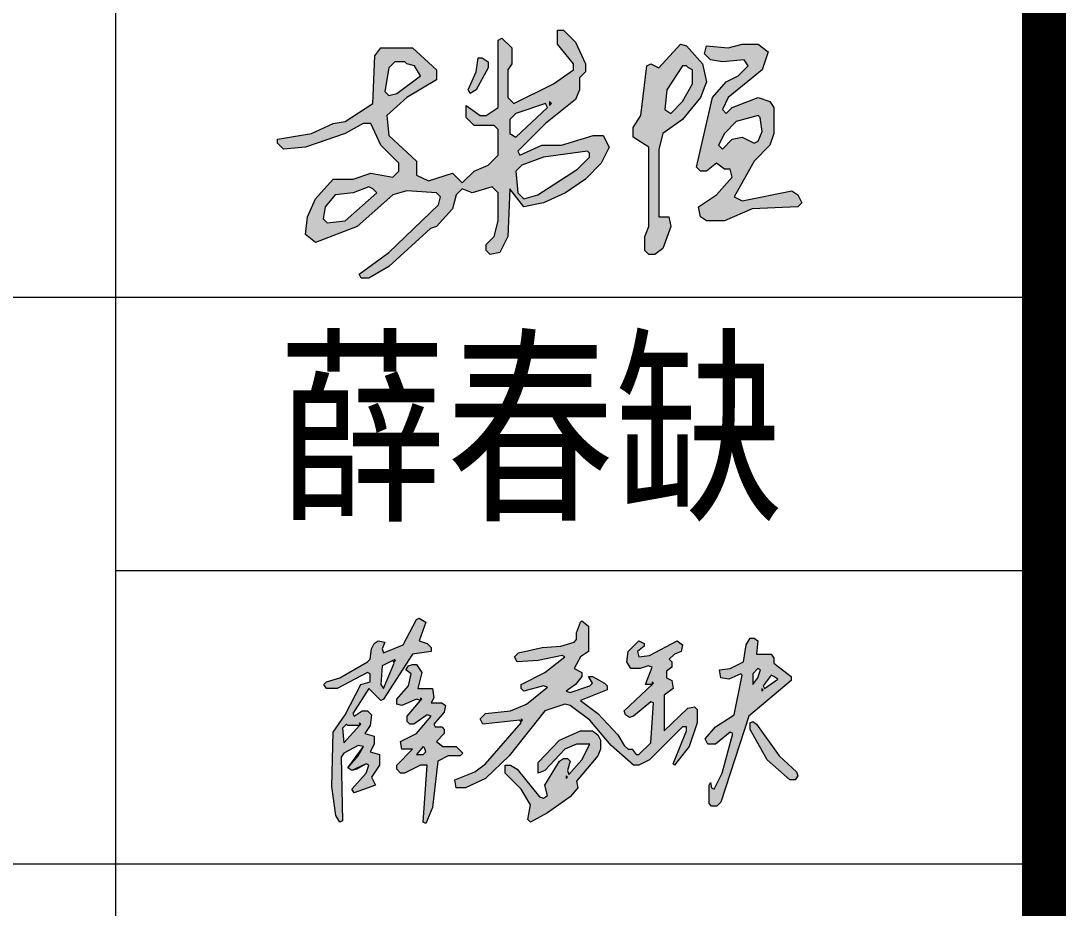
# Model space of a CAD drawing. Header units: inches. Extents: x -3272461 to -2504170, y 403793 to 1071042.
# Drawn here: x -2945681 to -2942127, y 502930 to 505947 of the extents above; entities that cross this region are included whole.
import ezdxf
from ezdxf.enums import TextEntityAlignment as Align

# ---------------------------------------------------------------- set-up
doc = ezdxf.new("R2010")
doc.units = ezdxf.units.IN
doc.header["$LTSCALE"] = 1000
doc.header["$MEASUREMENT"] = 0
doc.layers.get('0').update_dxf_attribs({"lineweight": 18})
doc.layers.add('PUB_TITLE', color=153, linetype='Continuous', lineweight=18)
doc.styles.add('-黑体', font='', dxfattribs={"width": 0.7})
doc.styles.get('-黑体').set_extended_font_data('微软雅黑')

msp = doc.modelspace()

# ---------------------------------------------------------------- hatches: boundary and pattern name
at = {"linetype": 'Continuous'}
h = msp.add_hatch(color=256, dxfattribs=at)
h.paths.add_polyline_path([(-2944484, 505375.3), (-2944497.5, 505382), (-2944551.5, 505361.8), (-2944612.2, 505355), (-2944646, 505314.5), (-2944652.7, 505274), (-2944639.2, 505260.5), (-2944578.5, 505267.3), (-2944470.5, 505361.8)], flags=0)
h.paths.add_polyline_path([(-2943748.2, 505496.8), (-2943755, 505503.5), (-2943903.5, 505483.3), (-2943977.7, 505456.3), (-2943998, 505436), (-2943991.2, 505361.8), (-2943971, 505341.5), (-2943923.7, 505355), (-2943788.7, 505442.8), (-2943748.2, 505483.3)], flags=0)
h.paths.add_polyline_path([(-2943167.7, 505618.3), (-2943174.5, 505625), (-2943248.7, 505604.8), (-2943289.2, 505564.3), (-2943309.5, 505523.8), (-2943296, 505510.3), (-2943262.2, 505544), (-2943228.5, 505550.8), (-2943188, 505530.5), (-2943174.5, 505537.3), (-2943161, 505571)], flags=0)
h.paths.add_polyline_path([(-2943890, 505652), (-2943896.7, 505665.5), (-2943998, 505631.8), (-2944018.2, 505611.5), (-2944018.2, 505564.3), (-2943998, 505550.8)], flags=0)
h.paths.add_polyline_path([(-2943876.5, 505665.5), (-2943883.2, 505672.3), (-2943883.2, 505658.8)], flags=0)
h.paths.add_polyline_path([(-2943410.7, 505787), (-2943417.5, 505793.8), (-2943431, 505793.8), (-2943485, 505712.8), (-2943491.7, 505645.3), (-2943471.5, 505631.8), (-2943431, 505672.3), (-2943397.2, 505733), (-2943397.2, 505780.3)], flags=0)
h.paths.add_polyline_path([(-2944369.2, 505800.5), (-2944376, 505807.3), (-2944409.7, 505807.3), (-2944430, 505787), (-2944443.5, 505706), (-2944430, 505692.5), (-2944403, 505699.3), (-2944322, 505760), (-2944342.2, 505793.8)], flags=0)
h.paths.add_polyline_path([(-2944126.2, 505820.8), (-2944112.7, 505820.8), (-2944092.5, 505807.3), (-2944092.5, 505787), (-2944133, 505712.8), (-2944153.2, 505699.3), (-2944160, 505712.8), (-2944133, 505773.5)], flags=0)
h.paths.add_polyline_path([(-2943228.5, 505868), (-2943174.5, 505868), (-2943140.7, 505841), (-2943161, 505780.3), (-2943275.7, 505685.8), (-2943296, 505645.3), (-2943282.5, 505631.8), (-2943262.2, 505652), (-2943174.5, 505685.8), (-2943134, 505672.3), (-2943120.5, 505652), (-2943120.5, 505564.3), (-2943134, 505523.8), (-2943188, 505469.8), (-2943255.5, 505348.3), (-2943228.5, 505334.8), (-2943059.7, 505368.5), (-2943039.5, 505355), (-2943026, 505328), (-2943039.5, 505314.5), (-2943194.7, 505307.8), (-2943289.2, 505267.3), (-2943350, 505267.3), (-2943370.2, 505280.8), (-2943377, 505314.5), (-2943316.2, 505355), (-2943262.2, 505415.8), (-2943269, 505442.8), (-2943289.2, 505442.8), (-2943316.2, 505463), (-2943350, 505436), (-2943370.2, 505436), (-2943383.7, 505449.5), (-2943329.7, 505685.8), (-2943282.5, 505739.8), (-2943242, 505760), (-2943208.2, 505793.8), (-2943221.7, 505814), (-2943296, 505807.3), (-2943336.5, 505814), (-2943356.7, 505834.3), (-2943350, 505861.3), (-2943275.7, 505854.5)], flags=0)
h.paths.add_polyline_path([(-2943437.7, 505868), (-2943417.5, 505861.3), (-2943363.5, 505800.5), (-2943350, 505739.8), (-2943370.2, 505685.8), (-2943431, 505611.5), (-2943498.5, 505564.3), (-2943512, 505510.3), (-2943512, 505280.8), (-2943478.2, 505280.8), (-2943471.5, 505247), (-2943498.5, 505172.8), (-2943525.5, 505152.5), (-2943545.7, 505152.5), (-2943559.2, 505166), (-2943559.2, 505213.3), (-2943545.7, 505247), (-2943545.7, 505517), (-2943599.7, 505550.8), (-2943599.7, 505584.5), (-2943572.7, 505625), (-2943552.5, 505793.8), (-2943539, 505800.5), (-2943512, 505787)], flags=0)
h.paths.add_polyline_path([(-2943856.2, 505915.3), (-2943836, 505915.3), (-2943795.5, 505874.8), (-2943761.7, 505800.5), (-2943761.7, 505773.5), (-2943782, 505753.3), (-2943782, 505712.8), (-2943795.5, 505679), (-2943896.7, 505598), (-2943991.2, 505503.5), (-2943984.5, 505490), (-2943910.2, 505523.8), (-2943842.7, 505523.8), (-2943734.7, 505557.5), (-2943701, 505557.5), (-2943680.7, 505517), (-2943707.7, 505463), (-2943761.7, 505409), (-2943829.2, 505361.8), (-2943903.5, 505328), (-2943971, 505314.5), (-2944018.2, 505375.3), (-2944025, 505213.3), (-2944052, 505159.3), (-2944085.7, 505152.5), (-2944099.2, 505166), (-2944099.2, 505186.3), (-2944072.2, 505213.3), (-2944058.7, 505267.3), (-2944058.7, 505361.8), (-2944079, 505382), (-2944146.5, 505361.8), (-2944180.2, 505375.3), (-2944200.5, 505355), (-2944214, 505307.8), (-2944268, 505247), (-2944288.2, 505240.3), (-2944430, 505112), (-2944497.5, 505071.5), (-2944524.5, 505071.5), (-2944531.2, 505085), (-2944430, 505159.3), (-2944261.2, 505321.3), (-2944254.5, 505348.3), (-2944268, 505361.8), (-2944369.2, 505368.5), (-2944416.5, 505355), (-2944538, 505247), (-2944679.7, 505193), (-2944713.5, 505220), (-2944706.7, 505280.8), (-2944679.7, 505341.5), (-2944619, 505409), (-2944551.5, 505409), (-2944490.7, 505429.3), (-2944416.5, 505415.8), (-2944396.2, 505436), (-2944396.2, 505463), (-2944457, 505523.8), (-2944490.7, 505598), (-2944517.7, 505598), (-2944578.5, 505564.3), (-2944713.5, 505517), (-2944787.7, 505510.3), (-2944808, 505530.5), (-2944808, 505544), (-2944693.2, 505564.3), (-2944619, 505598), (-2944578.5, 505604.8), (-2944484, 505665.5), (-2944477.2, 505827.5), (-2944457, 505854.5), (-2944349, 505854.5), (-2944268, 505780.3), (-2944268, 505746.5), (-2944369.2, 505685.8), (-2944436.7, 505625), (-2944430, 505557.5), (-2944335.5, 505469.8), (-2944335.5, 505422.5), (-2944295, 505402.3), (-2944214, 505429.3), (-2944180.2, 505395.5), (-2944139.7, 505436), (-2944092.5, 505456.3), (-2944058.7, 505490), (-2944058.7, 505577.8), (-2944072.2, 505591.3), (-2944139.7, 505591.3), (-2944166.7, 505618.3), (-2944166.7, 505658.8), (-2944119.5, 505625), (-2944099.2, 505625), (-2944058.7, 505652), (-2944058.7, 505881.5), (-2944045.2, 505888.3), (-2944011.5, 505854.5), (-2944011.5, 505800.5), (-2944025, 505780.3), (-2944025, 505685.8), (-2944004.7, 505665.5), (-2943869.7, 505733), (-2943802.2, 505780.3), (-2943802.2, 505800.5), (-2943856.2, 505868)], flags=0)
h = msp.add_hatch(color=256)
h.paths.add_polyline_path([(-2944412.3, 503762.1), (-2944416.8, 503771.1), (-2944452.8, 503753.1), (-2944457.3, 503690.1), (-2944448.3, 503676.6)], flags=0)
h.paths.add_polyline_path([(-2944335.8, 503910.6), (-2944326.8, 503915.1), (-2944304.3, 503901.6), (-2944326.8, 503838.6), (-2944299.8, 503829.6), (-2944286.3, 503816.1), (-2944286.3, 503802.6), (-2944349.3, 503793.6), (-2944448.3, 503640.6), (-2944457.3, 503636.1), (-2944497.8, 503676.6), (-2944551.8, 503591.1), (-2944547.3, 503582.1), (-2944520.3, 503600.1), (-2944502.3, 503600.1), (-2944488.8, 503586.6), (-2944493.3, 503550.6), (-2944511.3, 503523.6), (-2944479.8, 503514.6), (-2944479.8, 503487.6), (-2944493.3, 503460.6), (-2944461.8, 503451.6), (-2944461.8, 503415.6), (-2944488.8, 503375.1), (-2944475.3, 503348.1), (-2944547.3, 503321.1), (-2944556.3, 503334.6), (-2944506.8, 503388.6), (-2944497.8, 503415.6), (-2944506.8, 503420.1), (-2944538.3, 503402.1), (-2944556.3, 503397.6), (-2944569.8, 503406.6), (-2944533.8, 503447.1), (-2944515.8, 503478.6), (-2944533.8, 503483.1), (-2944583.3, 503456.1), (-2944592.3, 503442.6), (-2944587.8, 503226.6), (-2944596.8, 503222.1), (-2944610.3, 503244.6), (-2944623.8, 503343.6), (-2944619.3, 503528.1), (-2944578.8, 503586.6), (-2944524.8, 503690.1), (-2944493.3, 503699.1), (-2944493.3, 503726.1), (-2944502.3, 503730.6), (-2944605.8, 503676.6), (-2944641.8, 503676.6), (-2944650.8, 503690.1), (-2944641.8, 503699.1), (-2944596.8, 503712.6), (-2944502.3, 503766.6), (-2944493.3, 503775.6), (-2944488.8, 503811.6), (-2944479.8, 503829.6), (-2944466.3, 503838.6), (-2944443.8, 503834.1), (-2944452.8, 503811.6), (-2944448.3, 503798.1), (-2944380.8, 503825.1)], flags=0)
h.paths.add_polyline_path([(-2944569.8, 503550.6), (-2944574.3, 503555.1), (-2944587.8, 503541.6), (-2944583.3, 503492.1), (-2944529.3, 503550.6)], flags=0)
h.paths.add_polyline_path([(-2944349.3, 503757.6), (-2944335.8, 503757.6), (-2944317.8, 503730.6), (-2944331.3, 503676.6), (-2944281.8, 503676.6), (-2944277.3, 503645.1), (-2944286.3, 503627.1), (-2944250.3, 503627.1), (-2944236.8, 503618.1), (-2944241.3, 503595.6), (-2944277.3, 503555.1), (-2944272.8, 503546.1), (-2944250.3, 503546.1), (-2944241.3, 503537.1), (-2944241.3, 503523.6), (-2944268.3, 503496.6), (-2944245.8, 503478.6), (-2944200.8, 503478.6), (-2944178.3, 503456.1), (-2944187.3, 503447.1), (-2944227.8, 503447.1), (-2944263.8, 503429.1), (-2944281.8, 503271.6), (-2944304.3, 503217.6), (-2944313.3, 503222.1), (-2944299.8, 503415.6), (-2944322.3, 503415.6), (-2944376.3, 503388.6), (-2944389.8, 503388.6), (-2944403.3, 503402.1), (-2944403.3, 503415.6), (-2944349.3, 503469.6), (-2944385.3, 503469.6), (-2944389.8, 503496.6), (-2944335.8, 503523.6), (-2944286.3, 503582.1), (-2944299.8, 503586.6), (-2944344.8, 503555.1), (-2944358.3, 503555.1), (-2944367.3, 503564.1), (-2944367.3, 503582.1), (-2944322.3, 503636.1), (-2944335.8, 503640.6), (-2944385.3, 503618.1), (-2944403.3, 503622.6), (-2944403.3, 503640.6), (-2944362.8, 503685.6), (-2944353.8, 503726.1), (-2944371.8, 503739.6), (-2944362.8, 503753.1)], flags=0)
h.paths.add_polyline_path([(-2944308.8, 503474.1), (-2944313.3, 503478.6), (-2944335.8, 503451.6), (-2944313.3, 503451.6), (-2944304.3, 503460.6)], flags=0)
h.paths.add_polyline_path([(-2943777.8, 503901.6), (-2943773.3, 503906.1), (-2943750.8, 503888.1), (-2943750.8, 503802.6), (-2943777.8, 503784.6), (-2943800.3, 503744.1), (-2943773.3, 503730.6), (-2943773.3, 503717.1), (-2943795.8, 503690.1), (-2943827.3, 503667.6), (-2943813.8, 503663.1), (-2943746.3, 503685.6), (-2943737.3, 503694.6), (-2943750.8, 503717.1), (-2943737.3, 503717.1), (-2943696.8, 503694.6), (-2943687.8, 503685.6), (-2943687.8, 503672.1), (-2943777.8, 503636.1), (-2943719.3, 503591.1), (-2943651.8, 503519.1), (-2943629.3, 503483.1), (-2943615.8, 503469.6), (-2943602.3, 503469.6), (-2943588.8, 503451.6), (-2943579.8, 503451.6), (-2943539.3, 503492.1), (-2943530.3, 503627.1), (-2943539.3, 503631.6), (-2943597.8, 503582.1), (-2943611.3, 503577.6), (-2943624.8, 503586.6), (-2943629.3, 503600.1), (-2943534.8, 503690.1), (-2943557.3, 503690.1), (-2943534.8, 503748.6), (-2943548.3, 503753.1), (-2943575.3, 503744.1), (-2943606.8, 503744.1), (-2943620.3, 503766.6), (-2943615.8, 503802.6), (-2943579.8, 503838.6), (-2943561.8, 503829.6), (-2943561.8, 503820.6), (-2943584.3, 503802.6), (-2943579.8, 503784.6), (-2943543.8, 503789.1), (-2943449.3, 503838.6), (-2943431.3, 503825.1), (-2943435.8, 503802.6), (-2943458.3, 503793.6), (-2943476.3, 503775.6), (-2943467.3, 503766.6), (-2943467.3, 503748.6), (-2943485.3, 503735.1), (-2943485.3, 503712.6), (-2943467.3, 503703.6), (-2943462.8, 503676.6), (-2943494.3, 503654.1), (-2943494.3, 503532.6), (-2943413.3, 503609.1), (-2943390.8, 503613.6), (-2943381.8, 503604.6), (-2943381.8, 503559.6), (-2943408.8, 503478.6), (-2943458.3, 503415.6), (-2943462.8, 503420.1), (-2943417.8, 503532.6), (-2943417.8, 503546.1), (-2943431.3, 503546.1), (-2943543.8, 503433.6), (-2943579.8, 503415.6), (-2943597.8, 503415.6), (-2943674.3, 503483.1), (-2943746.3, 503568.6), (-2943813.8, 503618.1), (-2943831.8, 503622.6), (-2943899.3, 503600.1), (-2944020.8, 503447.1), (-2944101.8, 503370.6), (-2944169.3, 503339.1), (-2944200.8, 503339.1), (-2944205.3, 503366.1), (-2944137.8, 503393.1), (-2944101.8, 503420.1), (-2943980.3, 503559.6), (-2943984.8, 503568.6), (-2944110.8, 503555.1), (-2944119.8, 503573.1), (-2944101.8, 503591.1), (-2944016.3, 503600.1), (-2943962.3, 503622.6), (-2943890.3, 503681.1), (-2943903.8, 503685.6), (-2943971.3, 503667.6), (-2943980.3, 503676.6), (-2943980.3, 503690.1), (-2943899.3, 503730.6), (-2943831.8, 503784.6), (-2943840.8, 503789.1), (-2943921.8, 503771.1), (-2943993.8, 503766.6), (-2944002.8, 503784.6), (-2943989.3, 503798.1), (-2943908.3, 503816.1), (-2943845.3, 503820.6), (-2943800.3, 503834.1), (-2943791.3, 503843.1), (-2943791.3, 503865.6)], flags=0)
h.paths.add_polyline_path([(-2943777.8, 503532.6), (-2943737.3, 503532.6), (-2943719.3, 503519.1), (-2943710.3, 503501.1), (-2943710.3, 503469.6), (-2943719.3, 503447.1), (-2943791.3, 503361.6), (-2943786.8, 503339.1), (-2943813.8, 503307.6), (-2943890.3, 503253.6), (-2943948.8, 503222.1), (-2943957.8, 503231.1), (-2943948.8, 503280.6), (-2943980.3, 503334.6), (-2944034.3, 503388.6), (-2944034.3, 503415.6), (-2944016.3, 503415.6), (-2943993.8, 503402.1), (-2943917.3, 503307.6), (-2943903.8, 503303.1), (-2943890.3, 503312.1), (-2943899.3, 503348.1), (-2943849.8, 503429.1), (-2943836.3, 503438.1), (-2943822.8, 503438.1), (-2943813.8, 503429.1), (-2943822.8, 503397.6), (-2943818.3, 503384.1), (-2943773.3, 503433.6), (-2943746.3, 503487.6), (-2943791.3, 503487.6), (-2943831.8, 503469.6), (-2943899.3, 503397.6), (-2943921.8, 503388.6), (-2943921.8, 503424.6), (-2943849.8, 503501.1)], flags=0)
h.paths.add_polyline_path([(-2943201.8, 503847.6), (-2943188.3, 503847.6), (-2943174.8, 503838.6), (-2943179.3, 503793.6), (-2943129.8, 503793.6), (-2943120.8, 503780.1), (-2943120.8, 503762.1), (-2943062.3, 503717.1), (-2943062.3, 503703.6), (-2943206.3, 503582.1), (-2943300.8, 503289.6), (-2943314.3, 503276.1), (-2943332.3, 503276.1), (-2943341.3, 503285.1), (-2943341.3, 503348.1), (-2943336.8, 503357.1), (-2943332.3, 503339.1), (-2943323.3, 503334.6), (-2943296.3, 503388.6), (-2943260.3, 503523.6), (-2943269.3, 503528.1), (-2943318.8, 503487.6), (-2943345.8, 503487.6), (-2943354.8, 503505.6), (-2943318.8, 503546.1), (-2943255.8, 503586.6), (-2943228.8, 503721.6), (-2943233.3, 503726.1), (-2943273.8, 503708.1), (-2943300.8, 503712.6), (-2943305.3, 503739.6), (-2943269.3, 503744.1), (-2943224.3, 503766.6), (-2943215.3, 503825.1)], flags=0)
h.paths.add_polyline_path([(-2943201.8, 503559.6), (-2943192.8, 503564.1), (-2943179.3, 503555.1), (-2943102.8, 503447.1), (-2943044.3, 503393.1), (-2943039.8, 503379.6), (-2943048.8, 503366.1), (-2943066.8, 503366.1), (-2943143.3, 503433.6), (-2943201.8, 503537.1)], flags=0)
h.paths.add_polyline_path([(-2943120.8, 503717.1), (-2943129.8, 503721.6), (-2943156.8, 503685.6), (-2943152.3, 503676.6), (-2943107.3, 503708.1)], flags=0)
h.paths.add_polyline_path([(-2943165.8, 503739.6), (-2943174.8, 503744.1), (-2943192.8, 503726.1), (-2943192.8, 503690.1), (-2943174.8, 503712.6)], flags=0)

# ---------------------------------------------------------------- linework, layer by layer
for points in [[(-2943856.2, 505915.3), (-2943836, 505915.3), (-2943795.5, 505874.8), (-2943761.7, 505800.5), (-2943761.7, 505773.5), (-2943782, 505753.3), (-2943782, 505712.8), (-2943795.5, 505679), (-2943896.7, 505598), (-2943991.2, 505503.5), (-2943984.5, 505490), (-2943910.2, 505523.8), (-2943842.7, 505523.8), (-2943734.7, 505557.5), (-2943701, 505557.5), (-2943680.7, 505517), (-2943707.7, 505463), (-2943761.7, 505409), (-2943829.2, 505361.8), (-2943903.5, 505328), (-2943971, 505314.5), (-2944018.2, 505375.3), (-2944025, 505213.3), (-2944052, 505159.3), (-2944085.7, 505152.5), (-2944099.2, 505166), (-2944099.2, 505186.3), (-2944072.2, 505213.3), (-2944058.7, 505267.3), (-2944058.7, 505361.8), (-2944079, 505382), (-2944146.5, 505361.8), (-2944180.2, 505375.3), (-2944200.5, 505355), (-2944214, 505307.8), (-2944268, 505247), (-2944288.2, 505240.3), (-2944430, 505112), (-2944497.5, 505071.5), (-2944524.5, 505071.5), (-2944531.2, 505085), (-2944430, 505159.3), (-2944261.2, 505321.3), (-2944254.5, 505348.3), (-2944268, 505361.8), (-2944369.2, 505368.5), (-2944416.5, 505355), (-2944538, 505247), (-2944679.7, 505193), (-2944713.5, 505220), (-2944706.7, 505280.8), (-2944679.7, 505341.5), (-2944619, 505409), (-2944551.5, 505409), (-2944490.7, 505429.3), (-2944416.5, 505415.8), (-2944396.2, 505436), (-2944396.2, 505463), (-2944457, 505523.8), (-2944490.7, 505598), (-2944517.7, 505598), (-2944578.5, 505564.3), (-2944713.5, 505517), (-2944787.7, 505510.3), (-2944808, 505530.5), (-2944808, 505544), (-2944693.2, 505564.3), (-2944619, 505598), (-2944578.5, 505604.8), (-2944484, 505665.5), (-2944477.2, 505827.5), (-2944457, 505854.5), (-2944349, 505854.5), (-2944268, 505780.3), (-2944268, 505746.5), (-2944369.2, 505685.8), (-2944436.7, 505625), (-2944430, 505557.5), (-2944335.5, 505469.8), (-2944335.5, 505422.5), (-2944295, 505402.3), (-2944214, 505429.3), (-2944180.2, 505395.5), (-2944139.7, 505436), (-2944092.5, 505456.3), (-2944058.7, 505490), (-2944058.7, 505577.8), (-2944072.2, 505591.3), (-2944139.7, 505591.3), (-2944166.7, 505618.3), (-2944166.7, 505658.8), (-2944119.5, 505625), (-2944099.2, 505625), (-2944058.7, 505652), (-2944058.7, 505881.5), (-2944045.2, 505888.3), (-2944011.5, 505854.5), (-2944011.5, 505800.5), (-2944025, 505780.3), (-2944025, 505685.8), (-2944004.7, 505665.5), (-2943869.7, 505733), (-2943802.2, 505780.3), (-2943802.2, 505800.5), (-2943856.2, 505868), (-2943856.2, 505915.3)], [(-2943437.7, 505868), (-2943417.5, 505861.3), (-2943363.5, 505800.5), (-2943350, 505739.8), (-2943370.2, 505685.8), (-2943431, 505611.5), (-2943498.5, 505564.3), (-2943512, 505510.3), (-2943512, 505280.8), (-2943478.2, 505280.8), (-2943471.5, 505247), (-2943498.5, 505172.8), (-2943525.5, 505152.5), (-2943545.7, 505152.5), (-2943559.2, 505166), (-2943559.2, 505213.3), (-2943545.7, 505247), (-2943545.7, 505517), (-2943599.7, 505550.8), (-2943599.7, 505584.5), (-2943572.7, 505625), (-2943552.5, 505793.8), (-2943539, 505800.5), (-2943512, 505787), (-2943437.7, 505868)], [(-2943228.5, 505868), (-2943174.5, 505868), (-2943140.7, 505841), (-2943161, 505780.3), (-2943275.7, 505685.8), (-2943296, 505645.3), (-2943282.5, 505631.8), (-2943262.2, 505652), (-2943174.5, 505685.8), (-2943134, 505672.3), (-2943120.5, 505652), (-2943120.5, 505564.3), (-2943134, 505523.8), (-2943188, 505469.8), (-2943255.5, 505348.3), (-2943228.5, 505334.8), (-2943059.7, 505368.5), (-2943039.5, 505355), (-2943026, 505328), (-2943039.5, 505314.5), (-2943194.7, 505307.8), (-2943289.2, 505267.3), (-2943350, 505267.3), (-2943370.2, 505280.8), (-2943377, 505314.5), (-2943316.2, 505355), (-2943262.2, 505415.8), (-2943269, 505442.8), (-2943289.2, 505442.8), (-2943316.2, 505463), (-2943350, 505436), (-2943370.2, 505436), (-2943383.7, 505449.5), (-2943329.7, 505685.8), (-2943282.5, 505739.8), (-2943242, 505760), (-2943208.2, 505793.8), (-2943221.7, 505814), (-2943296, 505807.3), (-2943336.5, 505814), (-2943356.7, 505834.3), (-2943350, 505861.3), (-2943275.7, 505854.5), (-2943228.5, 505868)], [(-2944369.2, 505800.5), (-2944376, 505807.3), (-2944409.7, 505807.3), (-2944430, 505787), (-2944443.5, 505706), (-2944430, 505692.5), (-2944403, 505699.3), (-2944322, 505760), (-2944342.2, 505793.8), (-2944369.2, 505800.5)], [(-2944126.2, 505820.8), (-2944112.7, 505820.8), (-2944092.5, 505807.3), (-2944092.5, 505787), (-2944133, 505712.8), (-2944153.2, 505699.3), (-2944160, 505712.8), (-2944133, 505773.5), (-2944126.2, 505820.8)], [(-2943410.7, 505787), (-2943417.5, 505793.8), (-2943431, 505793.8), (-2943485, 505712.8), (-2943491.7, 505645.3), (-2943471.5, 505631.8), (-2943431, 505672.3), (-2943397.2, 505733), (-2943397.2, 505780.3), (-2943410.7, 505787)], [(-2943890, 505652), (-2943896.7, 505665.5), (-2943998, 505631.8), (-2944018.2, 505611.5), (-2944018.2, 505564.3), (-2943998, 505550.8), (-2943890, 505652)], [(-2943876.5, 505665.5), (-2943883.2, 505672.3), (-2943883.2, 505658.8), (-2943876.5, 505665.5)], [(-2943167.7, 505618.3), (-2943174.5, 505625), (-2943248.7, 505604.8), (-2943289.2, 505564.3), (-2943309.5, 505523.8), (-2943296, 505510.3), (-2943262.2, 505544), (-2943228.5, 505550.8), (-2943188, 505530.5), (-2943174.5, 505537.3), (-2943161, 505571), (-2943167.7, 505618.3)], [(-2943748.2, 505496.8), (-2943755, 505503.5), (-2943903.5, 505483.3), (-2943977.7, 505456.3), (-2943998, 505436), (-2943991.2, 505361.8), (-2943971, 505341.5), (-2943923.7, 505355), (-2943788.7, 505442.8), (-2943748.2, 505483.3), (-2943748.2, 505496.8)], [(-2944484, 505375.3), (-2944497.5, 505382), (-2944551.5, 505361.8), (-2944612.2, 505355), (-2944646, 505314.5), (-2944652.7, 505274), (-2944639.2, 505260.5), (-2944578.5, 505267.3), (-2944470.5, 505361.8), (-2944484, 505375.3)], [(-2944335.8, 503910.6), (-2944326.8, 503915.1), (-2944304.3, 503901.6), (-2944326.8, 503838.6), (-2944299.8, 503829.6), (-2944286.3, 503816.1), (-2944286.3, 503802.6), (-2944349.3, 503793.6), (-2944448.3, 503640.6), (-2944457.3, 503636.1), (-2944497.8, 503676.6), (-2944551.8, 503591.1), (-2944547.3, 503582.1), (-2944520.3, 503600.1), (-2944502.3, 503600.1), (-2944488.8, 503586.6), (-2944493.3, 503550.6), (-2944511.3, 503523.6), (-2944479.8, 503514.6), (-2944479.8, 503487.6), (-2944493.3, 503460.6), (-2944461.8, 503451.6), (-2944461.8, 503415.6), (-2944488.8, 503375.1), (-2944475.3, 503348.1), (-2944547.3, 503321.1), (-2944556.3, 503334.6), (-2944506.8, 503388.6), (-2944497.8, 503415.6), (-2944506.8, 503420.1), (-2944556.3, 503397.6), (-2944569.8, 503406.6), (-2944515.8, 503478.6), (-2944533.8, 503483.1), (-2944583.3, 503456.1), (-2944592.3, 503442.6), (-2944587.8, 503226.6), (-2944596.8, 503222.1), (-2944610.3, 503244.6), (-2944623.8, 503343.6), (-2944619.3, 503528.1), (-2944578.8, 503586.6), (-2944524.8, 503690.1), (-2944493.3, 503699.1), (-2944493.3, 503726.1), (-2944502.3, 503730.6), (-2944605.8, 503676.6), (-2944641.8, 503676.6), (-2944650.8, 503690.1), (-2944641.8, 503699.1), (-2944596.8, 503712.6), (-2944502.3, 503766.6), (-2944493.3, 503775.6), (-2944488.8, 503811.6), (-2944479.8, 503829.6), (-2944466.3, 503838.6), (-2944443.8, 503834.1), (-2944452.8, 503811.6), (-2944448.3, 503798.1), (-2944380.8, 503825.1), (-2944335.8, 503910.6)], [(-2944335.8, 503910.6), (-2944326.8, 503915.1), (-2944304.3, 503901.6), (-2944326.8, 503838.6), (-2944299.8, 503829.6), (-2944286.3, 503816.1), (-2944286.3, 503802.6), (-2944349.3, 503793.6), (-2944448.3, 503640.6), (-2944457.3, 503636.1), (-2944497.8, 503676.6), (-2944551.8, 503591.1), (-2944547.3, 503582.1), (-2944520.3, 503600.1), (-2944502.3, 503600.1), (-2944488.8, 503586.6), (-2944493.3, 503550.6), (-2944511.3, 503523.6), (-2944479.8, 503514.6), (-2944479.8, 503487.6), (-2944493.3, 503460.6), (-2944461.8, 503451.6), (-2944461.8, 503415.6), (-2944488.8, 503375.1), (-2944475.3, 503348.1), (-2944547.3, 503321.1), (-2944556.3, 503334.6), (-2944506.8, 503388.6), (-2944497.8, 503415.6), (-2944506.8, 503420.1), (-2944538.3, 503402.1), (-2944556.3, 503397.6), (-2944569.8, 503406.6), (-2944533.8, 503447.1), (-2944515.8, 503478.6), (-2944533.8, 503483.1), (-2944583.3, 503456.1), (-2944592.3, 503442.6), (-2944587.8, 503226.6), (-2944596.8, 503222.1), (-2944610.3, 503244.6), (-2944623.8, 503343.6), (-2944619.3, 503528.1), (-2944578.8, 503586.6), (-2944524.8, 503690.1), (-2944493.3, 503699.1), (-2944493.3, 503726.1), (-2944502.3, 503730.6), (-2944605.8, 503676.6), (-2944641.8, 503676.6), (-2944650.8, 503690.1), (-2944641.8, 503699.1), (-2944596.8, 503712.6), (-2944502.3, 503766.6), (-2944493.3, 503775.6), (-2944488.8, 503811.6), (-2944479.8, 503829.6), (-2944466.3, 503838.6), (-2944443.8, 503834.1), (-2944452.8, 503811.6), (-2944448.3, 503798.1), (-2944380.8, 503825.1), (-2944335.8, 503910.6)], [(-2943777.8, 503901.6), (-2943773.3, 503906.1), (-2943750.8, 503888.1), (-2943750.8, 503802.6), (-2943777.8, 503784.6), (-2943800.3, 503744.1), (-2943773.3, 503730.6), (-2943773.3, 503717.1), (-2943795.8, 503690.1), (-2943827.3, 503667.6), (-2943813.8, 503663.1), (-2943746.3, 503685.6), (-2943737.3, 503694.6), (-2943750.8, 503717.1), (-2943737.3, 503717.1), (-2943696.8, 503694.6), (-2943687.8, 503685.6), (-2943687.8, 503672.1), (-2943777.8, 503636.1), (-2943719.3, 503591.1), (-2943651.8, 503519.1), (-2943629.3, 503483.1), (-2943615.8, 503469.6), (-2943602.3, 503469.6), (-2943588.8, 503451.6), (-2943579.8, 503451.6), (-2943539.3, 503492.1), (-2943530.3, 503627.1), (-2943539.3, 503631.6), (-2943597.8, 503582.1), (-2943611.3, 503577.6), (-2943624.8, 503586.6), (-2943629.3, 503600.1), (-2943534.8, 503690.1), (-2943557.3, 503690.1), (-2943534.8, 503748.6), (-2943548.3, 503753.1), (-2943575.3, 503744.1), (-2943606.8, 503744.1), (-2943620.3, 503766.6), (-2943615.8, 503802.6), (-2943579.8, 503838.6), (-2943561.8, 503829.6), (-2943561.8, 503820.6), (-2943584.3, 503802.6), (-2943579.8, 503784.6), (-2943543.8, 503789.1), (-2943449.3, 503838.6), (-2943431.3, 503825.1), (-2943435.8, 503802.6), (-2943458.3, 503793.6), (-2943476.3, 503775.6), (-2943467.3, 503766.6), (-2943467.3, 503748.6), (-2943485.3, 503735.1), (-2943485.3, 503712.6), (-2943467.3, 503703.6), (-2943462.8, 503676.6), (-2943494.3, 503654.1), (-2943494.3, 503532.6), (-2943413.3, 503609.1), (-2943390.8, 503613.6), (-2943381.8, 503604.6), (-2943381.8, 503559.6), (-2943408.8, 503478.6), (-2943458.3, 503415.6), (-2943462.8, 503420.1), (-2943417.8, 503532.6), (-2943417.8, 503546.1), (-2943431.3, 503546.1), (-2943543.8, 503433.6), (-2943579.8, 503415.6), (-2943597.8, 503415.6), (-2943674.3, 503483.1), (-2943746.3, 503568.6), (-2943813.8, 503618.1), (-2943831.8, 503622.6), (-2943899.3, 503600.1), (-2944020.8, 503447.1), (-2944101.8, 503370.6), (-2944169.3, 503339.1), (-2944200.8, 503339.1), (-2944205.3, 503366.1), (-2944137.8, 503393.1), (-2944101.8, 503420.1), (-2943980.3, 503559.6), (-2943984.8, 503568.6), (-2944110.8, 503555.1), (-2944119.8, 503573.1), (-2944101.8, 503591.1), (-2944016.3, 503600.1), (-2943962.3, 503622.6), (-2943890.3, 503681.1), (-2943903.8, 503685.6), (-2943971.3, 503667.6), (-2943980.3, 503676.6), (-2943980.3, 503690.1), (-2943899.3, 503730.6), (-2943831.8, 503784.6), (-2943840.8, 503789.1), (-2943921.8, 503771.1), (-2943993.8, 503766.6), (-2944002.8, 503784.6), (-2943989.3, 503798.1), (-2943908.3, 503816.1), (-2943845.3, 503820.6), (-2943800.3, 503834.1), (-2943791.3, 503843.1), (-2943791.3, 503865.6), (-2943777.8, 503901.6)], [(-2943777.8, 503901.6), (-2943773.3, 503906.1), (-2943750.8, 503888.1), (-2943750.8, 503802.6), (-2943777.8, 503784.6), (-2943800.3, 503744.1), (-2943773.3, 503730.6), (-2943773.3, 503717.1), (-2943795.8, 503690.1), (-2943827.3, 503667.6), (-2943813.8, 503663.1), (-2943746.3, 503685.6), (-2943737.3, 503694.6), (-2943750.8, 503717.1), (-2943737.3, 503717.1), (-2943696.8, 503694.6), (-2943687.8, 503685.6), (-2943687.8, 503672.1), (-2943777.8, 503636.1), (-2943719.3, 503591.1), (-2943651.8, 503519.1), (-2943629.3, 503483.1), (-2943615.8, 503469.6), (-2943602.3, 503469.6), (-2943588.8, 503451.6), (-2943579.8, 503451.6), (-2943539.3, 503492.1), (-2943530.3, 503627.1), (-2943539.3, 503631.6), (-2943597.8, 503582.1), (-2943611.3, 503577.6), (-2943624.8, 503586.6), (-2943629.3, 503600.1), (-2943534.8, 503690.1), (-2943557.3, 503690.1), (-2943534.8, 503748.6), (-2943548.3, 503753.1), (-2943575.3, 503744.1), (-2943606.8, 503744.1), (-2943620.3, 503766.6), (-2943615.8, 503802.6), (-2943579.8, 503838.6), (-2943561.8, 503829.6), (-2943561.8, 503820.6), (-2943584.3, 503802.6), (-2943579.8, 503784.6), (-2943543.8, 503789.1), (-2943449.3, 503838.6), (-2943431.3, 503825.1), (-2943435.8, 503802.6), (-2943458.3, 503793.6), (-2943476.3, 503775.6), (-2943467.3, 503766.6), (-2943467.3, 503748.6), (-2943485.3, 503735.1), (-2943485.3, 503712.6), (-2943467.3, 503703.6), (-2943462.8, 503676.6), (-2943494.3, 503654.1), (-2943494.3, 503532.6), (-2943413.3, 503609.1), (-2943390.8, 503613.6), (-2943381.8, 503604.6), (-2943381.8, 503559.6), (-2943408.8, 503478.6), (-2943458.3, 503415.6), (-2943462.8, 503420.1), (-2943417.8, 503532.6), (-2943417.8, 503546.1), (-2943431.3, 503546.1), (-2943543.8, 503433.6), (-2943579.8, 503415.6), (-2943597.8, 503415.6), (-2943674.3, 503483.1), (-2943746.3, 503568.6), (-2943813.8, 503618.1), (-2943831.8, 503622.6), (-2943899.3, 503600.1), (-2944020.8, 503447.1), (-2944101.8, 503370.6), (-2944169.3, 503339.1), (-2944200.8, 503339.1), (-2944205.3, 503366.1), (-2944137.8, 503393.1), (-2944101.8, 503420.1), (-2943980.3, 503559.6), (-2943984.8, 503568.6), (-2944110.8, 503555.1), (-2944119.8, 503573.1), (-2944101.8, 503591.1), (-2944016.3, 503600.1), (-2943962.3, 503622.6), (-2943890.3, 503681.1), (-2943903.8, 503685.6), (-2943971.3, 503667.6), (-2943980.3, 503676.6), (-2943980.3, 503690.1), (-2943899.3, 503730.6), (-2943831.8, 503784.6), (-2943840.8, 503789.1), (-2943921.8, 503771.1), (-2943993.8, 503766.6), (-2944002.8, 503784.6), (-2943989.3, 503798.1), (-2943908.3, 503816.1), (-2943845.3, 503820.6), (-2943800.3, 503834.1), (-2943791.3, 503843.1), (-2943791.3, 503865.6), (-2943777.8, 503901.6)], [(-2943201.8, 503847.6), (-2943188.3, 503847.6), (-2943174.8, 503838.6), (-2943179.3, 503793.6), (-2943129.8, 503793.6), (-2943120.8, 503780.1), (-2943120.8, 503762.1), (-2943062.3, 503717.1), (-2943062.3, 503703.6), (-2943206.3, 503582.1), (-2943300.8, 503289.6), (-2943314.3, 503276.1), (-2943332.3, 503276.1), (-2943341.3, 503285.1), (-2943341.3, 503348.1), (-2943336.8, 503357.1), (-2943332.3, 503339.1), (-2943323.3, 503334.6), (-2943296.3, 503388.6), (-2943260.3, 503523.6), (-2943269.3, 503528.1), (-2943318.8, 503487.6), (-2943345.8, 503487.6), (-2943354.8, 503505.6), (-2943318.8, 503546.1), (-2943255.8, 503586.6), (-2943228.8, 503721.6), (-2943233.3, 503726.1), (-2943273.8, 503708.1), (-2943300.8, 503712.6), (-2943305.3, 503739.6), (-2943269.3, 503744.1), (-2943224.3, 503766.6), (-2943215.3, 503825.1), (-2943201.8, 503847.6)], [(-2943201.8, 503847.6), (-2943188.3, 503847.6), (-2943174.8, 503838.6), (-2943179.3, 503793.6), (-2943129.8, 503793.6), (-2943120.8, 503780.1), (-2943120.8, 503762.1), (-2943062.3, 503717.1), (-2943062.3, 503703.6), (-2943206.3, 503582.1), (-2943300.8, 503289.6), (-2943314.3, 503276.1), (-2943332.3, 503276.1), (-2943341.3, 503285.1), (-2943341.3, 503348.1), (-2943336.8, 503357.1), (-2943332.3, 503339.1), (-2943323.3, 503334.6), (-2943296.3, 503388.6), (-2943260.3, 503523.6), (-2943269.3, 503528.1), (-2943318.8, 503487.6), (-2943345.8, 503487.6), (-2943354.8, 503505.6), (-2943318.8, 503546.1), (-2943255.8, 503586.6), (-2943228.8, 503721.6), (-2943233.3, 503726.1), (-2943273.8, 503708.1), (-2943300.8, 503712.6), (-2943305.3, 503739.6), (-2943269.3, 503744.1), (-2943224.3, 503766.6), (-2943215.3, 503825.1), (-2943201.8, 503847.6)], [(-2944412.3, 503762.1), (-2944416.8, 503771.1), (-2944452.8, 503753.1), (-2944457.3, 503690.1), (-2944448.3, 503676.6), (-2944412.3, 503762.1)], [(-2944412.3, 503762.1), (-2944416.8, 503771.1), (-2944452.8, 503753.1), (-2944457.3, 503690.1), (-2944448.3, 503676.6), (-2944412.3, 503762.1)], [(-2944407.8, 503771.1), (-2944412.3, 503775.6), (-2944412.3, 503766.6), (-2944407.8, 503771.1)], [(-2944407.8, 503771.1), (-2944412.3, 503775.6), (-2944412.3, 503766.6), (-2944407.8, 503771.1)], [(-2944349.3, 503757.6), (-2944335.8, 503757.6), (-2944317.8, 503730.6), (-2944331.3, 503676.6), (-2944281.8, 503676.6), (-2944277.3, 503645.1), (-2944286.3, 503627.1), (-2944250.3, 503627.1), (-2944236.8, 503618.1), (-2944241.3, 503595.6), (-2944277.3, 503555.1), (-2944272.8, 503546.1), (-2944250.3, 503546.1), (-2944241.3, 503537.1), (-2944241.3, 503523.6), (-2944268.3, 503496.6), (-2944245.8, 503478.6), (-2944200.8, 503478.6), (-2944178.3, 503456.1), (-2944187.3, 503447.1), (-2944227.8, 503447.1), (-2944263.8, 503429.1), (-2944281.8, 503271.6), (-2944304.3, 503217.6), (-2944313.3, 503222.1), (-2944299.8, 503415.6), (-2944322.3, 503415.6), (-2944376.3, 503388.6), (-2944389.8, 503388.6), (-2944403.3, 503402.1), (-2944403.3, 503415.6), (-2944349.3, 503469.6), (-2944385.3, 503469.6), (-2944389.8, 503496.6), (-2944335.8, 503523.6), (-2944286.3, 503582.1), (-2944299.8, 503586.6), (-2944344.8, 503555.1), (-2944358.3, 503555.1), (-2944367.3, 503564.1), (-2944367.3, 503582.1), (-2944322.3, 503636.1), (-2944335.8, 503640.6), (-2944385.3, 503618.1), (-2944403.3, 503622.6), (-2944403.3, 503640.6), (-2944362.8, 503685.6), (-2944353.8, 503726.1), (-2944371.8, 503739.6), (-2944362.8, 503753.1), (-2944349.3, 503757.6)], [(-2944349.3, 503757.6), (-2944335.8, 503757.6), (-2944317.8, 503730.6), (-2944331.3, 503676.6), (-2944281.8, 503676.6), (-2944277.3, 503645.1), (-2944286.3, 503627.1), (-2944250.3, 503627.1), (-2944236.8, 503618.1), (-2944241.3, 503595.6), (-2944277.3, 503555.1), (-2944272.8, 503546.1), (-2944250.3, 503546.1), (-2944241.3, 503537.1), (-2944241.3, 503523.6), (-2944268.3, 503496.6), (-2944245.8, 503478.6), (-2944200.8, 503478.6), (-2944178.3, 503456.1), (-2944187.3, 503447.1), (-2944227.8, 503447.1), (-2944263.8, 503429.1), (-2944281.8, 503271.6), (-2944304.3, 503217.6), (-2944313.3, 503222.1), (-2944299.8, 503415.6), (-2944322.3, 503415.6), (-2944376.3, 503388.6), (-2944389.8, 503388.6), (-2944403.3, 503402.1), (-2944403.3, 503415.6), (-2944349.3, 503469.6), (-2944385.3, 503469.6), (-2944389.8, 503496.6), (-2944335.8, 503523.6), (-2944286.3, 503582.1), (-2944299.8, 503586.6), (-2944344.8, 503555.1), (-2944358.3, 503555.1), (-2944367.3, 503564.1), (-2944367.3, 503582.1), (-2944322.3, 503636.1), (-2944335.8, 503640.6), (-2944385.3, 503618.1), (-2944403.3, 503622.6), (-2944403.3, 503640.6), (-2944362.8, 503685.6), (-2944353.8, 503726.1), (-2944371.8, 503739.6), (-2944362.8, 503753.1), (-2944349.3, 503757.6)], [(-2943165.8, 503739.6), (-2943174.8, 503744.1), (-2943192.8, 503726.1), (-2943192.8, 503690.1), (-2943174.8, 503712.6), (-2943165.8, 503739.6)], [(-2943165.8, 503739.6), (-2943174.8, 503744.1), (-2943192.8, 503726.1), (-2943192.8, 503690.1), (-2943174.8, 503712.6), (-2943165.8, 503739.6)], [(-2943120.8, 503717.1), (-2943129.8, 503721.6), (-2943156.8, 503685.6), (-2943152.3, 503676.6), (-2943107.3, 503708.1), (-2943120.8, 503717.1)], [(-2943120.8, 503717.1), (-2943129.8, 503721.6), (-2943156.8, 503685.6), (-2943152.3, 503676.6), (-2943107.3, 503708.1), (-2943120.8, 503717.1)], [(-2943530.3, 503694.6), (-2943534.8, 503699.1), (-2943534.8, 503690.1), (-2943530.3, 503694.6)], [(-2943530.3, 503694.6), (-2943534.8, 503699.1), (-2943534.8, 503690.1), (-2943530.3, 503694.6)], [(-2943156.8, 503672.1), (-2943161.3, 503676.6), (-2943161.3, 503667.6), (-2943156.8, 503672.1)], [(-2943156.8, 503672.1), (-2943161.3, 503676.6), (-2943161.3, 503667.6), (-2943156.8, 503672.1)], [(-2944317.8, 503640.6), (-2944322.3, 503645.1), (-2944322.3, 503636.1), (-2944317.8, 503640.6)], [(-2944317.8, 503640.6), (-2944322.3, 503645.1), (-2944322.3, 503636.1), (-2944317.8, 503640.6)], [(-2943975.8, 503568.6), (-2943980.3, 503573.1), (-2943980.3, 503564.1), (-2943975.8, 503568.6)], [(-2943975.8, 503568.6), (-2943980.3, 503573.1), (-2943980.3, 503564.1), (-2943975.8, 503568.6)], [(-2944569.8, 503550.6), (-2944574.3, 503555.1), (-2944587.8, 503541.6), (-2944583.3, 503492.1), (-2944529.3, 503550.6), (-2944569.8, 503550.6)], [(-2944569.8, 503550.6), (-2944574.3, 503555.1), (-2944587.8, 503541.6), (-2944583.3, 503492.1), (-2944529.3, 503550.6), (-2944569.8, 503550.6)], [(-2944524.8, 503555.1), (-2944529.3, 503559.6), (-2944529.3, 503550.6), (-2944524.8, 503555.1)], [(-2944524.8, 503555.1), (-2944529.3, 503559.6), (-2944529.3, 503550.6), (-2944524.8, 503555.1)], [(-2943777.8, 503532.6), (-2943737.3, 503532.6), (-2943719.3, 503519.1), (-2943710.3, 503501.1), (-2943710.3, 503469.6), (-2943719.3, 503447.1), (-2943791.3, 503361.6), (-2943786.8, 503339.1), (-2943813.8, 503307.6), (-2943890.3, 503253.6), (-2943948.8, 503222.1), (-2943957.8, 503231.1), (-2943948.8, 503280.6), (-2943980.3, 503334.6), (-2944034.3, 503388.6), (-2944034.3, 503415.6), (-2944016.3, 503415.6), (-2943993.8, 503402.1), (-2943917.3, 503307.6), (-2943903.8, 503303.1), (-2943890.3, 503312.1), (-2943899.3, 503348.1), (-2943849.8, 503429.1), (-2943836.3, 503438.1), (-2943822.8, 503438.1), (-2943813.8, 503429.1), (-2943822.8, 503397.6), (-2943818.3, 503384.1), (-2943773.3, 503433.6), (-2943746.3, 503487.6), (-2943791.3, 503487.6), (-2943831.8, 503469.6), (-2943899.3, 503397.6), (-2943921.8, 503388.6), (-2943921.8, 503424.6), (-2943849.8, 503501.1), (-2943777.8, 503532.6)], [(-2943777.8, 503532.6), (-2943737.3, 503532.6), (-2943719.3, 503519.1), (-2943710.3, 503501.1), (-2943710.3, 503469.6), (-2943719.3, 503447.1), (-2943791.3, 503361.6), (-2943786.8, 503339.1), (-2943813.8, 503307.6), (-2943890.3, 503253.6), (-2943948.8, 503222.1), (-2943957.8, 503231.1), (-2943948.8, 503280.6), (-2943980.3, 503334.6), (-2944034.3, 503388.6), (-2944034.3, 503415.6), (-2944016.3, 503415.6), (-2943993.8, 503402.1), (-2943917.3, 503307.6), (-2943903.8, 503303.1), (-2943890.3, 503312.1), (-2943899.3, 503348.1), (-2943849.8, 503429.1), (-2943836.3, 503438.1), (-2943822.8, 503438.1), (-2943813.8, 503429.1), (-2943822.8, 503397.6), (-2943818.3, 503384.1), (-2943773.3, 503433.6), (-2943746.3, 503487.6), (-2943791.3, 503487.6), (-2943831.8, 503469.6), (-2943899.3, 503397.6), (-2943921.8, 503388.6), (-2943921.8, 503424.6), (-2943849.8, 503501.1), (-2943777.8, 503532.6)], [(-2943201.8, 503559.6), (-2943192.8, 503564.1), (-2943179.3, 503555.1), (-2943102.8, 503447.1), (-2943044.3, 503393.1), (-2943039.8, 503379.6), (-2943048.8, 503366.1), (-2943066.8, 503366.1), (-2943143.3, 503433.6), (-2943201.8, 503537.1), (-2943201.8, 503559.6)], [(-2943201.8, 503559.6), (-2943192.8, 503564.1), (-2943179.3, 503555.1), (-2943102.8, 503447.1), (-2943044.3, 503393.1), (-2943039.8, 503379.6), (-2943048.8, 503366.1), (-2943066.8, 503366.1), (-2943143.3, 503433.6), (-2943201.8, 503537.1), (-2943201.8, 503559.6)], [(-2944308.8, 503474.1), (-2944313.3, 503478.6), (-2944335.8, 503451.6), (-2944313.3, 503451.6), (-2944304.3, 503460.6), (-2944308.8, 503474.1)], [(-2944308.8, 503474.1), (-2944313.3, 503478.6), (-2944335.8, 503451.6), (-2944313.3, 503451.6), (-2944304.3, 503460.6), (-2944308.8, 503474.1)], [(-2943822.8, 503375.1), (-2943827.3, 503379.6), (-2943827.3, 503370.6), (-2943822.8, 503375.1)], [(-2943822.8, 503375.1), (-2943827.3, 503379.6), (-2943827.3, 503370.6), (-2943822.8, 503375.1)]]:
    msp.add_lwpolyline(points, dxfattribs=at)
at = {"layer": 'PUB_TITLE'}
for p, q in [((-2945359.3, 512806.8), (-2945359.3, 493630.6)), ((-2948516.4, 505006.8), (-2942202.2, 505006.8)), ((-2945359.3, 504077.9), (-2942202.2, 504077.9)), ((-2948516.4, 503080.6), (-2942202.2, 503080.6))]:
    msp.add_line(p, q, dxfattribs=at)
msp.add_lwpolyline([(-2942202.2, 493630.6, 150, 150, 0), (-2942202.2, 553630.6, 150, 150, 0), (-3026052.2, 553630.6, 150, 150, 0), (-3026052.2, 493630.6, 150, 150, 0)], format="xyseb", close=True, dxfattribs=at)

# ---------------------------------------------------------------- texts
at = {"style": '-黑体', "width": 0.8}
msp.add_text('薛春缺', height=525, dxfattribs=at).set_placement((-2944807.6, 504563.5), align=Align.MIDDLE_LEFT)

doc.saveas('drawing.dxf')
